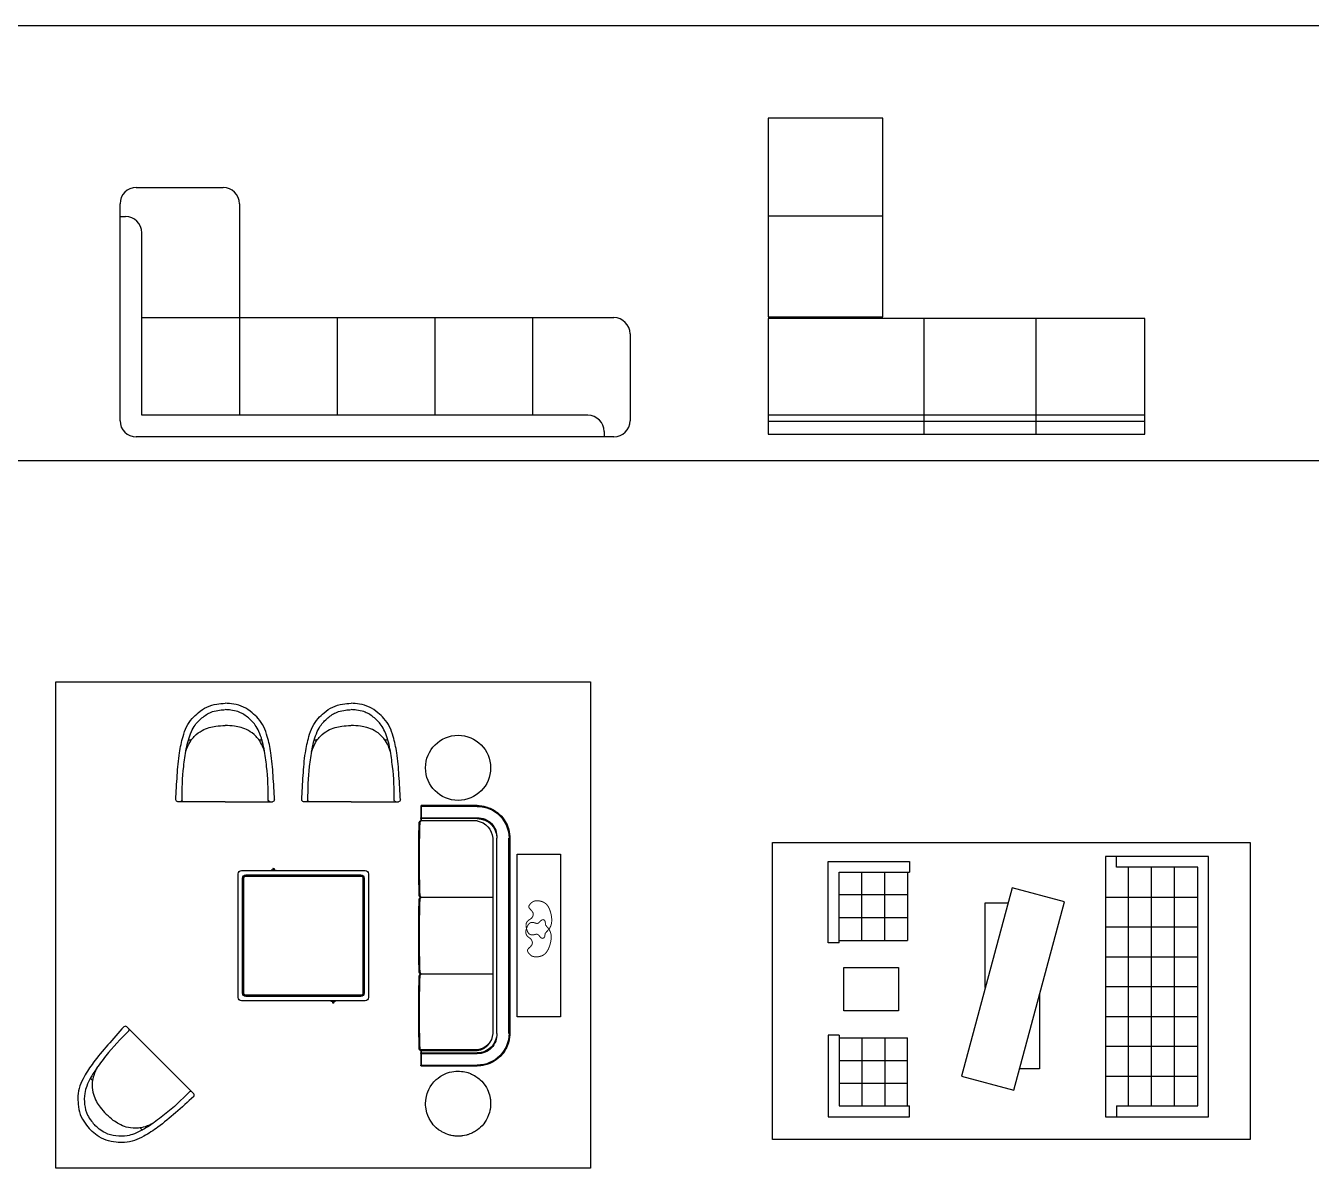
# Model space of a CAD drawing. Extents: x 185064 to 343242, y -369192 to -264966.
# Drawn here: x 277596 to 289442, y -288198 to -277663 of the extents above; entities that cross this region are included whole.
import ezdxf

# ---------------------------------------------------------------- set-up
doc = ezdxf.new("R2010")
doc.units = 0
for name, color, linetype in [('FF-FURN', 51, 'Continuous'), ('FF-活動家具', 51, 'Continuous'), ('打印框', 4, 'Continuous')]:
    doc.layers.add(name, color=color, linetype=linetype)

# ---------------------------------------------------------------- blocks, each defined once
blk = doc.blocks.new('A$C3A4853CA')
at = {"layer": 'FF-活動家具', "color": 3}
for q in [(-252.8, -301.6), (342.6, -301.6)]:
    blk.add_line((44.9, -301.6), q, dxfattribs=at)
for centre, radius, start, end in [((-173.3, 66.2), 23.1, 74.00096, 125.2479), ((263.2, 68.6), 20.8, 50.03669, 108.17451), ((-249.4, -285.9), 16.1, 191.94277, 257.55377), ((-237.7, -289.8), 12.1, 283.80781, 351.52881), ((327.5, -289.8), 12.1, 188.47119, 256.19219), ((339.2, -285.9), 16.1, 282.44623, 348.05723)]:
    blk.add_arc(centre, radius, start, end, dxfattribs=at)
for points, knots in [([(-265.1, -289.2), (-262.5, -238.1), (-256.6, -139.2), (-246.4, -5.4), (-225, 96.8), (-199.9, 170.7), (-165.9, 221.4), (-121.5, 262.2), (-71.7, 297.6), (-12, 313.7), (27.1, 317), (44.9, 318.4)], [12.398297, 12.398297, 12.398297, 12.398297, 165.874175, 309.645885, 414.247776, 478.580657, 542.47536, 594.644484, 659.330304, 723.34974, 777.065521, 777.065521, 777.065521, 777.065521]), ([(354.9, -289.2), (352.3, -238.1), (346.4, -139.2), (336.2, -5.4), (314.8, 96.8), (289.7, 170.7), (255.7, 221.4), (211.3, 262.2), (161.5, 297.6), (101.8, 313.7), (62.7, 317), (44.9, 318.4)], [12.398297, 12.398297, 12.398297, 12.398297, 165.874175, 309.645885, 414.247776, 478.580657, 542.47536, 594.644484, 659.330304, 723.34974, 777.065521, 777.065521, 777.065521, 777.065521]), ([(-202.6, 11.9), (-196.6, 30.5), (-180.4, 73.8), (-145.2, 117.1), (-103.1, 147.5), (-57.5, 166), (-8.5, 176.2), (24.8, 177.8), (44, 178.7)], [379.599021, 379.599021, 379.599021, 379.599021, 382.007913, 430.037778, 485.115481, 534.766674, 576.82049, 634.602202, 634.602202, 634.602202, 634.602202]), ([(292.4, 11.9), (286.4, 30.5), (270.2, 73.8), (235, 117.1), (192.9, 147.5), (147.3, 166), (98.3, 176.2), (65, 177.8), (45.8, 178.7)], [379.599021, 379.599021, 379.599021, 379.599021, 382.007913, 430.037778, 485.115481, 534.766674, 576.82049, 634.602202, 634.602202, 634.602202, 634.602202])]:
    blk.add_open_spline(points, degree=3, knots=knots, dxfattribs=at)
for points in [[(-215.4, -79.5), (-199.2, 30.7), (-166.9, 139.8), (-143.6, 181.3), (-94.3, 231.2), (-34.8, 265.2), (10.1, 274.8), (44.9, 278.3)], [(305.2, -79.5), (289, 30.7), (256.7, 139.8), (233.4, 181.3), (184.1, 231.2), (124.6, 265.2), (79.7, 274.8), (44.9, 278.3)]]:
    blk.add_spline(points, degree=3, dxfattribs=at)
for points in [[(-225.7, -291.6), (-225.5, -220.8), (-224.4, -150), (-215.4, -79.5)], [(315.5, -291.6), (315.4, -220.8), (314.2, -150), (305.2, -79.5)]]:
    blk.add_open_spline(points, degree=3, dxfattribs=at)
blk = doc.blocks.new('A$C4862531B')
at = {"color": 1}
for p, q in [((423, -23), (406, -24)), ((406, -24), (451, -24)), ((406, -27), (406, -24)), ((406, -27), (451, -27)), ((423, -7), (434, -7)), ((423, -23), (434, -23)), ((434, -23), (451, -24)), ((451, -27), (451, -24)), ((954, -1227), (999, -1227)), ((954, -1227), (954, -1230)), ((954, -1230), (999, -1230)), ((971, -1231), (954, -1230)), ((971, -1231), (982, -1231)), ((971, -1247), (982, -1247)), ((982, -1231), (999, -1230)), ((999, -1227), (999, -1230))]:
    blk.add_line(p, q, dxfattribs=at)
at = {"color": 3}
blk.add_lwpolyline([(132, -27), (1272, -27, -0.414214), (1302, -57), (1302, -1197, -0.414214), (1272, -1227), (132, -1227, -0.414214), (102, -1197), (102, -57, -0.414214)], format="xyb", close=True, dxfattribs=at)
at = {"color": 1}
for points in [[(172, -67), (1232, -67, -0.414214), (1262, -97), (1262, -1157, -0.414214), (1232, -1187), (172, -1187, -0.414214), (142, -1157), (142, -97, -0.414214)], [(172, -78), (1232, -78, -0.414214), (1251, -97), (1251, -1157, -0.414214), (1232, -1176), (172, -1176, -0.414214), (153, -1157), (153, -97, -0.414214)]]:
    blk.add_lwpolyline(points, format="xyb", close=True, dxfattribs=at)
at = {"color": 251}
blk.add_lwpolyline([(172, -77), (1232, -77, -0.414214), (1252, -97), (1252, -1157, -0.414214), (1232, -1177), (172, -1177, -0.414214), (152, -1157), (152, -97, -0.414214)], format="xyb", close=True, dxfattribs=at)
at = {"color": 1}
for centre, radius, start, end in [((427, -11), 5.98, 135.3863, 237.5337), ((422, -20), 3.79, 289.9323, 57.0332), ((435, -20), 3.79, 122.9668, 250.0677), ((430, -11), 5.98, 302.4663, 44.6137), ((975, -1243), 5.98, 122.4663, 224.6137), ((970, -1235), 3.79, 302.9668, 70.0677), ((983, -1235), 3.79, 109.9323, 237.0332), ((978, -1243), 5.98, 315.3863, 57.5337)]:
    blk.add_arc(centre, radius, start, end, dxfattribs=at)
blk = doc.blocks.new('做成ACAD TuKuai0384')
at = {"layer": 'FF-FURN', "color": 1, "linetype": 'Continuous', "const_width": 7}
for points in [[(-6.5, 21.8), (-9.1, 29), (-11.1, 36.6), (-12.4, 44.5), (-13.2, 52.7), (-13.4, 61.3), (-13, 70.1), (-12.1, 79.1), (-10.8, 88.4), (-8.9, 97.9), (-6.6, 107.5), (-3.9, 117), (-0.8, 126.3), (2.7, 135.4), (6.5, 144.1), (10.6, 152.2), (15, 159.6), (19.6, 166.3), (24.5, 172.3), (29.6, 177.6), (34.9, 182.2), (40.4, 186.2), (46.2, 189.6), (52.3, 192.5), (58.6, 194.9), (65.1, 196.8), (71.7, 198.3), (78.4, 199.4), (85.1, 200.1), (91.6, 200.4), (97.8, 200.4), (103.6, 200), (109, 199.2), (113.9, 198.2), (118.3, 196.8), (122.2, 195.2), (125.9, 193.3), (129.2, 191.1), (132.4, 188.6), (135.4, 185.9), (138.4, 183), (141.4, 179.8), (144.4, 176.5), (147.1, 173.1), (149.6, 169.5), (151.7, 166), (153.4, 162.5), (154.5, 159), (154.9, 155.7), (154.6, 152.5), (153.6, 149.5), (152, 146.6), (149.9, 143.8), (147.5, 141), (144.8, 138.2), (141.9, 135.4), (138.8, 132.6), (135.8, 129.7), (132.9, 126.7), (130, 123.6), (127.5, 120.5), (125.2, 117.1), (123.2, 113.7), (121.7, 110.1), (120.7, 106.4), (120.3, 102.5), (120.4, 98.5), (121, 94.5), (122.1, 90.5), (123.5, 86.6), (125.3, 82.9), (127.3, 79.4), (129.6, 76.2), (132.1, 73.4), (134.8, 70.8), (137.5, 68.5), (140.3, 66.3), (143.1, 64.3), (145.9, 62.3), (148.6, 60.3), (151.1, 58.2), (153.4, 56), (155.6, 53.7), (157.6, 51.3), (159.4, 48.8), (160.9, 46.2), (162.4, 43.7), (163.6, 41.1), (164.6, 38.5), (165.5, 36), (166.2, 33.5), (166.6, 30.9), (166.9, 28.2), (167, 25.3), (166.8, 22.3), (166.5, 18.9), (165.9, 15.3), (165.1, 11.3), (164, 7), (162.8, 2.6), (161.4, -2), (159.8, -6.6), (158, -11.1), (156.2, -15.6), (154.2, -19.8), (152.1, -23.7), (149.9, -27.3), (147.5, -30.6), (145.1, -33.5), (142.4, -36.1), (139.6, -38.3), (136.6, -40.1), (133.5, -41.6), (130.1, -42.6), (126.5, -43.2), (122.9, -43.5), (119.1, -43.5), (115.4, -43.2), (111.6, -42.7), (107.9, -42), (104.4, -41.1), (100.9, -40), (97.6, -38.9), (94.4, -38), (91.3, -37.2), (88.2, -36.8), (85.1, -36.8), (82, -37.4), (78.9, -38.7), (75.7, -40.7), (72.5, -43.4), (69.2, -46.5), (66, -49.8), (62.7, -53.1), (59.4, -56.2), (56.2, -58.9), (53, -61.1), (49.9, -62.6), (46.9, -63.3), (44, -63.4), (41.3, -62.9), (38.7, -61.9), (36.5, -60.5), (34.4, -58.7), (32.7, -56.5), (31.3, -54.2), (30.2, -51.6), (29.4, -49), (28.9, -46.2), (28.5, -43.6), (28.3, -41), (28.2, -38.5), (28.2, -36.3), (28.3, -34.4), (28.4, -32.7), (28.3, -31), (28, -29.3), (27.3, -27.5), (26.2, -25.4), (24.7, -22.9), (22.4, -20), (19.6, -16.6), (16.1, -12.5), (12.3, -8), (8.3, -3), (4.2, 2.6), (0.3, 8.6), (-3.4, 15)], [(-7.6, -12.8), (-10.6, -19.8), (-13, -27.3), (-14.9, -35.1), (-16.1, -43.3), (-16.9, -51.8), (-17.1, -60.6), (-16.8, -69.7), (-16, -79), (-14.7, -88.6), (-13, -98.3), (-10.8, -108), (-8.3, -117.5), (-5.4, -126.8), (-2.1, -135.6), (1.5, -144), (5.4, -151.7), (9.6, -158.7), (14.1, -164.9), (18.8, -170.5), (23.8, -175.5), (29.1, -179.8), (34.7, -183.6), (40.6, -186.8), (46.7, -189.6), (53.1, -191.9), (59.6, -193.8), (66.2, -195.3), (72.8, -196.4), (79.3, -197.2), (85.5, -197.5), (91.4, -197.4), (96.8, -197), (101.7, -196.3), (106.2, -195.2), (110.2, -193.8), (114, -192.1), (117.4, -190.1), (120.7, -187.9), (124, -185.4), (127.1, -182.6), (130.3, -179.7), (133.4, -176.5), (136.4, -173.3), (139.1, -169.9), (141.5, -166.5), (143.3, -163.1), (144.6, -159.7), (145.2, -156.4), (145.1, -153.2), (144.3, -150.2), (142.9, -147.2), (141, -144.2), (138.8, -141.3), (136.2, -138.3), (133.5, -135.4), (130.6, -132.4), (127.8, -129.3), (125, -126.1), (122.4, -122.9), (120, -119.5), (117.9, -116.1), (116.2, -112.6), (114.9, -108.9), (114.2, -105.1), (114, -101.2), (114.4, -97.2), (115.2, -93.3), (116.5, -89.3), (118.2, -85.5), (120.2, -81.9), (122.4, -78.6), (124.9, -75.5), (127.6, -72.8), (130.4, -70.4), (133.3, -68.3), (136.2, -66.3), (139.2, -64.5), (142, -62.7), (144.8, -60.8), (147.5, -58.9), (149.9, -56.9), (152.2, -54.7), (154.4, -52.4), (156.3, -50), (158.1, -47.5), (159.6, -45.1), (161, -42.6), (162.2, -40.1), (163.2, -37.6), (164, -35.1), (164.7, -32.6), (165.1, -29.9), (165.4, -27), (165.4, -24), (165.3, -20.6), (164.9, -17), (164.3, -12.9), (163.5, -8.6), (162.6, -4.1), (161.4, 0.6), (160.1, 5.3), (158.7, 9.9), (157.1, 14.4), (155.4, 18.8), (153.5, 22.8), (151.5, 26.5), (149.4, 29.9), (147.1, 33), (144.6, 35.8), (142, 38.2), (139.1, 40.2), (136, 41.8), (132.7, 43), (129.2, 43.9), (125.6, 44.4), (121.9, 44.6), (118.1, 44.6), (114.3, 44.3), (110.6, 43.8), (107, 43.1), (103.5, 42.2), (100.1, 41.4), (96.8, 40.6), (93.7, 40), (90.5, 39.8), (87.5, 40), (84.4, 40.8), (81.4, 42.3), (78.3, 44.5), (75.3, 47.4), (72.2, 50.6), (69.2, 54.1), (66.1, 57.6), (63.1, 61), (60, 63.9), (57, 66.3), (53.9, 67.9), (51, 68.8), (48.1, 69.1), (45.3, 68.8), (42.8, 68), (40.4, 66.7), (38.3, 65), (36.4, 63), (34.9, 60.7), (33.6, 58.2), (32.7, 55.6), (31.9, 52.9), (31.4, 50.3), (31, 47.7), (30.8, 45.3), (30.7, 43.1), (30.6, 41.1), (30.6, 39.4), (30.4, 37.7), (30, 36.1), (29.2, 34.3), (28, 32.3), (26.3, 29.9), (23.9, 27.2), (20.8, 23.9), (17.1, 20.1), (13, 15.8), (8.7, 11), (4.3, 5.7), (0, 0), (-4, -6.2)]]:
    blk.add_lwpolyline(points, close=True, dxfattribs=at)
blk = doc.blocks.new('errte')
at = {"layer": '打印框', "color": 3}
for p, q in [((243494, -297168), (244294, -297168)), ((243344, -299318), (243344, -297318)), ((244444, -297318), (244444, -298368)), ((243344, -297435), (243394, -297435)), ((243544, -299268), (243544, -297585)), ((243544, -298368), (244444, -298368)), ((244444, -298368), (247894, -298368)), ((244444, -298368), (244444, -299268)), ((245344, -298368), (245344, -299268)), ((246244, -298368), (246244, -299268)), ((247144, -298368), (247144, -299268)), ((248044, -298518), (248044, -299318)), ((247655, -299268), (243544, -299268)), ((247805, -299418), (247805, -299468)), ((247894, -299468), (243494, -299468))]:
    blk.add_line(p, q, dxfattribs=at)
for centre, start, end in [((243494, -297318), 90, 180), ((244294, -297318), 0, 90), ((243394, -297585), 0, 90), ((247894, -298518), 0, 90), ((243494, -299318), 180, 270), ((247655, -299418), 0, 90), ((247894, -299318), 270, 0)]:
    blk.add_arc(centre, 150, start, end, dxfattribs=at)
blk = doc.blocks.new('awerterter')
at = {"color": 3}
for p, q in [((250373, -297432), (249316, -297432)), ((250752, -298375), (250752, -299443)), ((251784, -298375), (251784, -299443)), ((249316, -299263), (252786, -299263)), ((249316, -299323), (252786, -299323))]:
    blk.add_line(p, q, dxfattribs=at)
for points in [[(250373, -296529), (249316, -296529), (249316, -298362), (250373, -298362)], [(249316, -298375), (249316, -299443), (252786, -299443), (252786, -298375)]]:
    blk.add_lwpolyline(points, close=True, dxfattribs=at)

msp = doc.modelspace()

# ---------------------------------------------------------------- linework, layer by layer
at = {"color": 8}
for p, q in [((185064, -277663), (310328, -277663)), ((185064, -281673), (343242, -281673)), ((281241, -284967), (281241, -284854)), ((281241, -284854), (281762, -284854)), ((281762, -284854), (281771, -284854)), ((281771, -284854), (281782, -284855)), ((281782, -284855), (281786, -284855)), ((281786, -284855), (281788, -284856)), ((281788, -284856), (281791, -284856)), ((281791, -284856), (281799, -284857)), ((281799, -284857), (281813, -284859)), ((281813, -284859), (281827, -284862)), ((281827, -284862), (281836, -284864)), ((281836, -284864), (281847, -284868)), ((281847, -284868), (281854, -284870)), ((281854, -284870), (281864, -284874)), ((281864, -284874), (281875, -284878)), ((281875, -284878), (281883, -284882)), ((281883, -284882), (281901, -284891)), ((281901, -284891), (281918, -284901)), ((281223, -285006), (281224, -285004)), ((281223, -285009), (281223, -285006)), ((281223, -285011), (281223, -285009)), ((281224, -285004), (281227, -285000)), ((281227, -285000), (281228, -284999)), ((281228, -284999), (281230, -284997)), ((281230, -284997), (281232, -284996)), ((281232, -284996), (281236, -284994)), ((281236, -284994), (281238, -284994)), ((281237, -284969), (281239, -284967)), ((281237, -284970), (281237, -284969)), ((281238, -284972), (281237, -284970)), ((281240, -284974), (281238, -284972)), ((281238, -284994), (281239, -284994)), ((281239, -284967), (281241, -284967)), ((281239, -284994), (281241, -284994)), ((281241, -284974), (281240, -284974)), ((281241, -284994), (281241, -284974)), ((281918, -284901), (281931, -284910)), ((281931, -284910), (281942, -284918)), ((281942, -284918), (281959, -284932)), ((281959, -284932), (281976, -284949)), ((281976, -284949), (281995, -284971)), ((281995, -284971), (282009, -284992)), ((282009, -284992), (282014, -284999)), ((282014, -284999), (282021, -285013)), ((281219, -285147), (281220, -285111)), ((281220, -285111), (281221, -285051)), ((281221, -285051), (281222, -285028)), ((281222, -285028), (281223, -285011)), ((282021, -285013), (282023, -285016)), ((282023, -285016), (282031, -285032)), ((282031, -285032), (282038, -285050)), ((282038, -285050), (282042, -285063)), ((282042, -285063), (282048, -285083)), ((282048, -285083), (282051, -285096)), ((282051, -285096), (282054, -285117)), ((282054, -285117), (282056, -285135)), ((281217, -285284), (281218, -285212)), ((281218, -285176), (281219, -285147)), ((281218, -285212), (281218, -285176)), ((282056, -285135), (282057, -285149)), ((282057, -285149), (282057, -286954)), ((281217, -285347), (281217, -285284)), ((281217, -285420), (281217, -285347)), ((281217, -285465), (281217, -285420)), ((281218, -285515), (281217, -285465)), ((281219, -285548), (281218, -285515)), ((281219, -285558), (281219, -285548)), ((281221, -285616), (281219, -285558)), ((281222, -285673), (281221, -285616)), ((281223, -285681), (281222, -285673)), ((281222, -285745), (281223, -285718)), ((281223, -285683), (281223, -285681)), ((281223, -285686), (281223, -285683)), ((281224, -285689), (281223, -285686)), ((281223, -285714), (281224, -285711)), ((281223, -285718), (281223, -285714)), ((281225, -285691), (281224, -285689)), ((281224, -285711), (281225, -285709)), ((281226, -285692), (281225, -285691)), ((281225, -285709), (281227, -285706)), ((281227, -285694), (281226, -285692)), ((281228, -285695), (281227, -285694)), ((281227, -285706), (281230, -285704)), ((281230, -285697), (281228, -285695)), ((281228, -285695), (281228, -285695)), ((281231, -285697), (281230, -285697)), ((281230, -285704), (281231, -285703)), ((281233, -285698), (281231, -285697)), ((281231, -285703), (281233, -285702)), ((281234, -285699), (281233, -285698)), ((281233, -285702), (281235, -285701)), ((281236, -285700), (281234, -285699)), ((281235, -285701), (281237, -285701)), ((281238, -285700), (281236, -285700)), ((281237, -285701), (281238, -285700)), ((281238, -285700), (281241, -285700)), ((281241, -285700), (281238, -285700)), ((281218, -285877), (281220, -285812)), ((281220, -285812), (281222, -285745)), ((281217, -285951), (281218, -285877)), ((281217, -285993), (281217, -285951)), ((281217, -286082), (281217, -285993)), ((281217, -286149), (281217, -286082)), ((281218, -286197), (281217, -286149)), ((281219, -286264), (281218, -286197)), ((281223, -286386), (281219, -286264)), ((281222, -286448), (281224, -286420)), ((281223, -286393), (281223, -286386)), ((281226, -286399), (281223, -286393)), ((281224, -286420), (281227, -286413)), ((281228, -286401), (281226, -286399)), ((281227, -286413), (281231, -286410)), ((281229, -286403), (281228, -286401)), ((281231, -286404), (281229, -286403)), ((281233, -286405), (281231, -286404)), ((281231, -286410), (281234, -286408)), ((281236, -286406), (281233, -286405)), ((281234, -286408), (281241, -286407)), ((281241, -286407), (281236, -286406)), ((281219, -286572), (281222, -286448)), ((281217, -286694), (281219, -286572)), ((281217, -286837), (281217, -286694)), ((281222, -287075), (281217, -286837)), ((282052, -287009), (282044, -287039)), ((282054, -286990), (282052, -287009)), ((282056, -286969), (282054, -286990)), ((282057, -286954), (282056, -286969)), ((281223, -287092), (281222, -287075)), ((281223, -287100), (281223, -287092)), ((281224, -287102), (281223, -287100)), ((281224, -287103), (281224, -287102)), ((281226, -287106), (281224, -287103)), ((281228, -287109), (281226, -287106)), ((281230, -287110), (281228, -287109)), ((281232, -287112), (281230, -287110)), ((281234, -287113), (281232, -287112)), ((281236, -287113), (281234, -287113)), ((281239, -287114), (281236, -287113)), ((281237, -287136), (281239, -287134)), ((281237, -287137), (281237, -287136)), ((281238, -287139), (281237, -287137)), ((281239, -287141), (281238, -287139)), ((281241, -287114), (281239, -287114)), ((281239, -287134), (281241, -287134)), ((281241, -287141), (281239, -287141)), ((281241, -287134), (281241, -287114)), ((281241, -287247), (281241, -287141)), ((281998, -287132), (281987, -287147)), ((282008, -287118), (281998, -287132)), ((282020, -287098), (282008, -287118)), ((282025, -287087), (282020, -287098)), ((282033, -287072), (282025, -287087)), ((282039, -287057), (282033, -287072)), ((282044, -287039), (282039, -287057)), ((281237, -287250), (281238, -287248)), ((281237, -287251), (281237, -287250)), ((281239, -287253), (281237, -287251)), ((281238, -287248), (281241, -287247)), ((281241, -287254), (281239, -287253)), ((281764, -287254), (281757, -287254)), ((281770, -287254), (281764, -287254)), ((281790, -287252), (281770, -287254)), ((281808, -287249), (281790, -287252)), ((281830, -287245), (281808, -287249)), ((281845, -287240), (281830, -287245)), ((281861, -287235), (281845, -287240)), ((281873, -287230), (281861, -287235)), ((281880, -287227), (281873, -287230)), ((281893, -287221), (281880, -287227)), ((281904, -287215), (281893, -287221)), ((281920, -287205), (281904, -287215)), ((281943, -287189), (281920, -287205)), ((281953, -287181), (281943, -287189)), ((281960, -287174), (281953, -287181)), ((281975, -287160), (281960, -287174)), ((281987, -287147), (281975, -287160))]:
    msp.add_line(p, q, dxfattribs=at)
at = {"color": 3}
for p, q in [((281241, -284854), (281241, -284967)), ((281757, -284854), (281241, -284854)), ((281757, -284861), (281241, -284861)), ((281241, -284967), (281757, -284967)), ((281241, -284974), (281241, -284994)), ((281757, -284974), (281241, -284974)), ((281937, -286954), (281937, -285154)), ((282049, -286954), (282049, -285154)), ((282057, -286954), (282057, -285154)), ((287546, -285323), (287546, -287723)), ((288496, -285323), (287546, -285323)), ((287646, -285423), (287646, -285323)), ((288496, -287723), (288496, -285323)), ((285091, -285468), (285741, -285468)), ((285091, -286118), (285091, -285468)), ((285721, -285468), (285721, -286098)), ((288396, -285423), (287646, -285423)), ((288396, -287623), (288396, -285423)), ((285091, -286098), (285721, -286098)), ((285091, -286972), (284991, -286972)), ((284991, -286972), (284991, -287722)), ((285091, -286972), (285091, -287622)), ((285091, -286996), (285721, -286996)), ((285721, -287626), (285721, -286996)), ((281241, -287114), (281241, -287134)), ((281241, -287134), (281757, -287134)), ((281241, -287141), (281757, -287141)), ((281241, -287141), (281241, -287247)), ((281241, -287247), (281757, -287247)), ((281241, -287254), (281757, -287254)), ((281358, -287401), (281379, -287380)), ((281379, -287380), (281396, -287366)), ((281396, -287366), (281415, -287352)), ((281415, -287352), (281423, -287347)), ((281423, -287347), (281436, -287339)), ((281436, -287339), (281454, -287330)), ((281454, -287330), (281474, -287322)), ((281474, -287322), (281502, -287313)), ((281502, -287313), (281523, -287308)), ((281523, -287308), (281542, -287304)), ((281542, -287304), (281560, -287303)), ((281560, -287303), (281573, -287302)), ((281573, -287302), (281576, -287302)), ((281576, -287302), (281580, -287302)), ((281580, -287302), (281592, -287302)), ((281592, -287302), (281612, -287304)), ((281612, -287304), (281628, -287306)), ((281628, -287306), (281642, -287308)), ((281642, -287308), (281658, -287312)), ((281658, -287312), (281670, -287316)), ((281670, -287316), (281675, -287317)), ((281675, -287317), (281680, -287319)), ((281680, -287319), (281695, -287325)), ((281695, -287325), (281705, -287329)), ((281705, -287329), (281723, -287338)), ((281723, -287338), (281732, -287343)), ((281732, -287343), (281745, -287351)), ((281745, -287351), (281761, -287363)), ((281761, -287363), (281776, -287374)), ((281776, -287374), (281784, -287381)), ((281295, -287509), (281300, -287494)), ((281300, -287494), (281310, -287472)), ((281310, -287472), (281324, -287447)), ((281324, -287447), (281337, -287426)), ((281337, -287426), (281358, -287401)), ((281784, -287381), (281798, -287395)), ((281798, -287395), (281810, -287409)), ((281810, -287409), (281819, -287420)), ((281819, -287420), (281830, -287435)), ((281830, -287435), (281841, -287453)), ((281841, -287453), (281850, -287470)), ((281850, -287470), (281858, -287487)), ((281858, -287487), (281864, -287505)), ((281281, -287602), (281282, -287574)), ((281281, -287619), (281281, -287602)), ((281282, -287574), (281285, -287550)), ((281285, -287550), (281288, -287535)), ((281288, -287535), (281295, -287509)), ((281864, -287505), (281869, -287520)), ((281869, -287520), (281873, -287536)), ((281873, -287536), (281876, -287550)), ((281876, -287550), (281877, -287554)), ((281877, -287554), (281878, -287565)), ((281878, -287565), (281879, -287576)), ((281879, -287576), (281880, -287587)), ((281880, -287616), (281879, -287632)), ((281880, -287587), (281880, -287593)), ((281880, -287593), (281880, -287602)), ((281880, -287602), (281880, -287616)), ((281282, -287632), (281281, -287619)), ((281285, -287653), (281282, -287632)), ((281293, -287688), (281285, -287653)), ((281301, -287711), (281293, -287688)), ((281314, -287739), (281301, -287711)), ((281851, -287731), (281839, -287754)), ((281862, -287706), (281851, -287731)), ((281869, -287683), (281862, -287706)), ((281874, -287665), (281869, -287683)), ((281876, -287656), (281874, -287665)), ((281877, -287650), (281876, -287656)), ((281878, -287643), (281877, -287650)), ((281879, -287632), (281878, -287643)), ((284991, -287722), (285741, -287722)), ((285091, -287622), (285741, -287622)), ((285741, -287722), (285741, -287622)), ((287546, -287723), (288496, -287723)), ((287646, -287623), (288396, -287623)), ((287646, -287623), (287646, -287723)), ((281328, -287764), (281314, -287739)), ((281341, -287783), (281328, -287764)), ((281352, -287797), (281341, -287783)), ((281364, -287809), (281352, -287797)), ((281379, -287824), (281364, -287809)), ((281401, -287842), (281379, -287824)), ((281411, -287850), (281401, -287842)), ((281423, -287857), (281411, -287850)), ((281760, -287842), (281741, -287855)), ((281775, -287830), (281760, -287842)), ((281787, -287820), (281775, -287830)), ((281802, -287805), (281787, -287820)), ((281816, -287788), (281802, -287805)), ((281828, -287772), (281816, -287788)), ((281839, -287754), (281828, -287772)), ((281430, -287861), (281423, -287857)), ((281436, -287865), (281430, -287861)), ((281451, -287872), (281436, -287865)), ((281471, -287881), (281451, -287872)), ((281485, -287887), (281471, -287881)), ((281503, -287892), (281485, -287887)), ((281509, -287893), (281503, -287892)), ((281517, -287895), (281509, -287893)), ((281533, -287898), (281517, -287895)), ((281543, -287900), (281533, -287898)), ((281553, -287901), (281543, -287900)), ((281563, -287901), (281553, -287901)), ((281573, -287902), (281563, -287901)), ((281580, -287902), (281573, -287902)), ((281587, -287902), (281580, -287902)), ((281594, -287902), (281587, -287902)), ((281601, -287901), (281594, -287902)), ((281609, -287901), (281601, -287901)), ((281616, -287900), (281609, -287901)), ((281623, -287899), (281616, -287900)), ((281638, -287896), (281623, -287899)), ((281657, -287892), (281638, -287896)), ((281665, -287890), (281657, -287892)), ((281671, -287888), (281665, -287890)), ((281677, -287886), (281671, -287888)), ((281683, -287884), (281677, -287886)), ((281690, -287881), (281683, -287884)), ((281700, -287877), (281690, -287881)), ((281708, -287874), (281700, -287877)), ((281714, -287870), (281708, -287874)), ((281723, -287866), (281714, -287870)), ((281731, -287862), (281723, -287866)), ((281741, -287855), (281731, -287862))]:
    msp.add_line(p, q, dxfattribs=at)
at = {"color": 1}
for p, q in [((281757, -284994), (281239, -284994)), ((281901, -285154), (281901, -286954)), ((285301, -286098), (285301, -285468)), ((285511, -286098), (285511, -285468)), ((287758, -287623), (287758, -285423)), ((287971, -287623), (287971, -285423)), ((288183, -287623), (288183, -285423)), ((281901, -285700), (281240, -285700)), ((285721, -285678), (285091, -285678)), ((287546, -285698), (288396, -285698)), ((285721, -285888), (285091, -285888)), ((287546, -285973), (288396, -285973)), ((287546, -286248), (288396, -286248)), ((281901, -286407), (281241, -286407)), ((287546, -286523), (288396, -286523)), ((287546, -286798), (288396, -286798)), ((285301, -286996), (285301, -287626)), ((285511, -286996), (285511, -287626)), ((281757, -287107), (281241, -287107)), ((281757, -287114), (281241, -287114)), ((287546, -287073), (288396, -287073)), ((285721, -287206), (285091, -287206)), ((287546, -287348), (288396, -287348)), ((285721, -287416), (285091, -287416))]:
    msp.add_line(p, q, dxfattribs=at)
at = {"color": 8}
for points in [[(277874, -283712), (282799, -283712), (282799, -288198), (277874, -288198)], [(284476, -285193), (288879, -285193), (288879, -287931), (284476, -287931)]]:
    msp.add_lwpolyline(points, close=True, dxfattribs=at)
at = {"color": 3, "linetype": 'ByBlock', "ltscale": 5}
msp.add_lwpolyline([(282125, -286801), (282125, -285301), (282525, -285301), (282525, -286801)], close=True, dxfattribs=at)
at = {"color": 3}
msp.add_lwpolyline([(285091, -286118), (284991, -286118), (284991, -285368), (285741, -285368), (285741, -285468)], dxfattribs=at)
at = {"color": 1}
for points in [[(287167, -285740), (286685, -285611), (286219, -287350), (286701, -287479)], [(285136, -286347), (285637, -286347), (285637, -286747), (285136, -286747)]]:
    msp.add_lwpolyline(points, close=True, dxfattribs=at)
for points in [[(286438, -286531), (286438, -285751), (286647, -285751)], [(286938, -286597), (286938, -287280), (286755, -287280)]]:
    msp.add_lwpolyline(points, dxfattribs=at)
at = {"color": 3}
msp.add_circle((281580, -284506), 300, dxfattribs=at)
at = {"color": 3, "extrusion": (0, 0, -1)}
for centre, major_axis, start_param, end_param in [((281757, -285154), (-212, 212), 0.785398, 2.356194), ((281757, -285154), (-207, 207), 0.785398, 2.356194), ((281240, -285011), (-12.3, 12.3), 5.483378, 7.103377), ((281249, -285011), (13.3, 13.3), 3.895517, 5.057376), ((281241, -284970), (-2.55, 2.55), 3.926991, 7.068583), ((281762, -285142), (-124, 124), 0.757701, 2.423102), ((281757, -285154), (-127, 127), 0.785398, 2.356194), ((290581, -285347), (-6, 9364), 4.677174, 4.748823), ((290581, -285347), (-23, 9357), 4.678988, 4.750637), ((290581, -286054), (4, 9364), 4.676131, 4.74778), ((290581, -286054), (6616, 6616), 3.891166, 3.962815), ((281241, -285682), (12.7, 12.7), 2.356194, 3.926991), ((281241, -285718), (-12.7, 12.7), 5.497787, 7.068583), ((281272, -285669), (30.9, 30.9), 3.144201, 3.628941), ((281271, -285731), (-30.7, 30.7), 5.795177, 6.282734), ((290581, -286760), (-6, 9364), 4.677174, 4.748823), ((290581, -286760), (-23, 9357), 4.678988, 4.750637), ((281241, -286389), (12.7, 12.7), 2.356194, 3.926991), ((281241, -286425), (-12.7, 12.7), 5.497787, 7.068583), ((281256, -286385), (18.9, 18.9), 2.982877, 3.790266), ((281250, -286425), (14, 14), 3.910318, 5.024503), ((281757, -286954), (-127, 127), 2.356194, 3.926991), ((281762, -286966), (124, 124), 0.718491, 2.383891), ((281757, -286954), (-212, 212), 2.356194, 3.926991), ((281757, -286954), (207, 207), 0.785398, 2.356194), ((281241, -287096), (12.7, 12.7), 2.356194, 3.926991), ((281241, -287096), (7.64, 7.64), 2.356194, 3.926991), ((281241, -287137), (-2.55, 2.55), 3.926991, 7.068583), ((281241, -287250), (-2.55, 2.55), 3.926991, 7.068583)]:
    msp.add_ellipse(centre, major_axis=major_axis, ratio=1, start_param=start_param, end_param=end_param, dxfattribs=at)
at = {"color": 1, "extrusion": (0, 0, -1)}
for centre, major_axis, start_param, end_param in [((281725, -285167), (124, 124), -0.606396, 0.711581), ((281740, -286947), (-113, 113), 2.398027, 3.825856), ((281743, -286972), (101, 101), 1.424206, 2.254361)]:
    msp.add_ellipse(centre, major_axis=major_axis, ratio=1, start_param=start_param, end_param=end_param, dxfattribs=at)

# ---------------------------------------------------------------- block references
at = {"color": 3}
for name, p in [('awerterter', (35121, 18013)), ('A$C4862531B', (279453, -285426))]:
    msp.add_blockref(name, p, dxfattribs=at)
msp.add_blockref('errte', (35121, 18013))
at = {"color": 3, "xscale": -1.46774193538285, "yscale": 1.46774193538285, "zscale": 1.46774193538285}
for p in [(279500, -284377), (280660, -284377)]:
    msp.add_blockref('A$C3A4853CA', p, dxfattribs=at)
at = {"color": 3, "linetype": 'Continuous', "extrusion": (0, 0, -1), "xscale": -1.3, "yscale": 1.3, "zscale": -1.3, "rotation": 180}
msp.add_blockref('做成ACAD TuKuai0384', (-282421, -285988), dxfattribs=at)
at = {"color": 3, "xscale": 1.46774193538285, "yscale": 1.46774193538285, "zscale": 1.46774193538285, "rotation": 135.0000000000001}
msp.add_blockref('A$C3A4853CA', (278570, -287561), dxfattribs=at)

doc.saveas('drawing.dxf')
